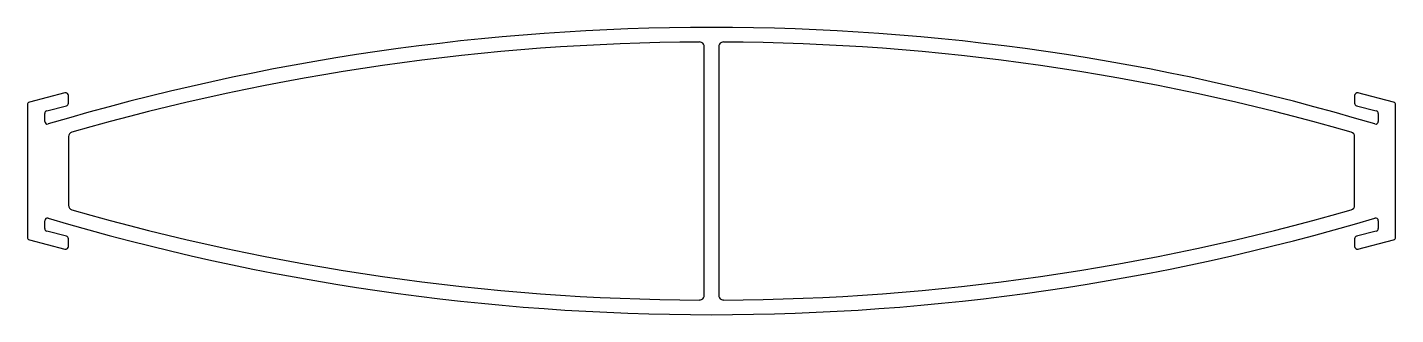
# Model space of a CAD drawing. Extents: x 503 to 653, y 694 to 726.
import ezdxf

# ---------------------------------------------------------------- set-up
doc = ezdxf.new("R2010")
doc.units = 0
doc.layers.get('0').update_dxf_attribs({"linetype": 'CONTINUOUS'})

msp = doc.modelspace()

# ---------------------------------------------------------------- linework, layer by layer
for p, q in [((577.59, 696.3), (577.59, 723.59)), ((579.19, 723.59), (579.19, 696.3)), ((503.39, 717.21), (503.39, 702.68)), ((507.51, 718.5), (503.61, 717.5)), ((505.51, 716.54), (507.66, 717.09)), ((507.89, 717.38), (507.89, 718.21)), ((648.89, 718.21), (648.89, 717.38)), ((649.11, 717.09), (651.26, 716.54)), ((653.16, 717.5), (649.26, 718.5)), ((653.39, 702.68), (653.39, 717.21)), ((505.29, 715.39), (505.29, 716.25)), ((651.49, 716.25), (651.49, 715.39)), ((507.89, 713.71), (507.89, 706.18)), ((648.89, 706.18), (648.89, 713.71)), ((505.29, 703.64), (505.29, 704.49)), ((651.49, 704.49), (651.49, 703.64)), ((503.61, 702.39), (507.51, 701.39)), ((507.66, 702.8), (505.51, 703.35)), ((507.89, 701.68), (507.89, 702.51)), ((648.89, 702.51), (648.89, 701.68)), ((651.26, 703.35), (649.11, 702.8)), ((649.26, 701.39), (653.16, 702.39))]:
    msp.add_line(p, q)
for centre, radius, start, end in [((578.39, 470.69), 255, 73.4319, 106.5681), ((578.39, 470.69), 253.4, 90.2945, 106.0687), ((577.09, 723.59), 0.5, 0, 90.2945), ((579.69, 723.59), 0.5, 89.7055, 180), ((578.39, 470.69), 253.4, 73.9313, 89.7055), ((507.59, 718.21), 0.3, 0, 104.3354), ((649.19, 718.21), 0.3, 75.6646, 180), ((503.69, 717.21), 0.3, 104.3354, 180), ((507.59, 717.38), 0.3, 284.3354, 360), ((649.19, 717.38), 0.3, 180, 255.6646), ((653.09, 717.21), 0.3, 360, 75.6646), ((505.59, 716.25), 0.3, 104.3354, 180), ((651.19, 716.25), 0.3, 360, 75.6646), ((505.59, 715.39), 0.3, 180, 286.5681), ((508.39, 713.71), 0.5, 106.0687, 180), ((648.39, 713.71), 0.5, 0, 73.9313), ((651.19, 715.39), 0.3, 253.4319, 360), ((508.39, 706.18), 0.5, 180, 253.9313), ((578.39, 949.19), 253.4, 253.9313, 269.7055), ((578.39, 949.19), 253.4, 270.2945, 286.0687), ((648.39, 706.18), 0.5, 286.0687, 0), ((505.59, 704.49), 0.3, 73.4319, 180), ((505.59, 703.64), 0.3, 180, 255.6646), ((578.39, 949.19), 255, 253.4319, 286.5681), ((651.19, 704.49), 0.3, 360, 106.5681), ((651.19, 703.64), 0.3, 284.3354, 0), ((503.69, 702.68), 0.3, 180, 255.6646), ((507.59, 702.51), 0.3, 360, 75.6646), ((649.19, 702.51), 0.3, 104.3354, 180), ((653.09, 702.68), 0.3, 284.3354, 0), ((507.59, 701.68), 0.3, 255.6646, 0), ((649.19, 701.68), 0.3, 180, 284.3354), ((577.09, 696.3), 0.5, 269.7055, 0), ((579.69, 696.3), 0.5, 180, 270.2945)]:
    msp.add_arc(centre, radius, start, end)

doc.saveas('drawing.dxf')
